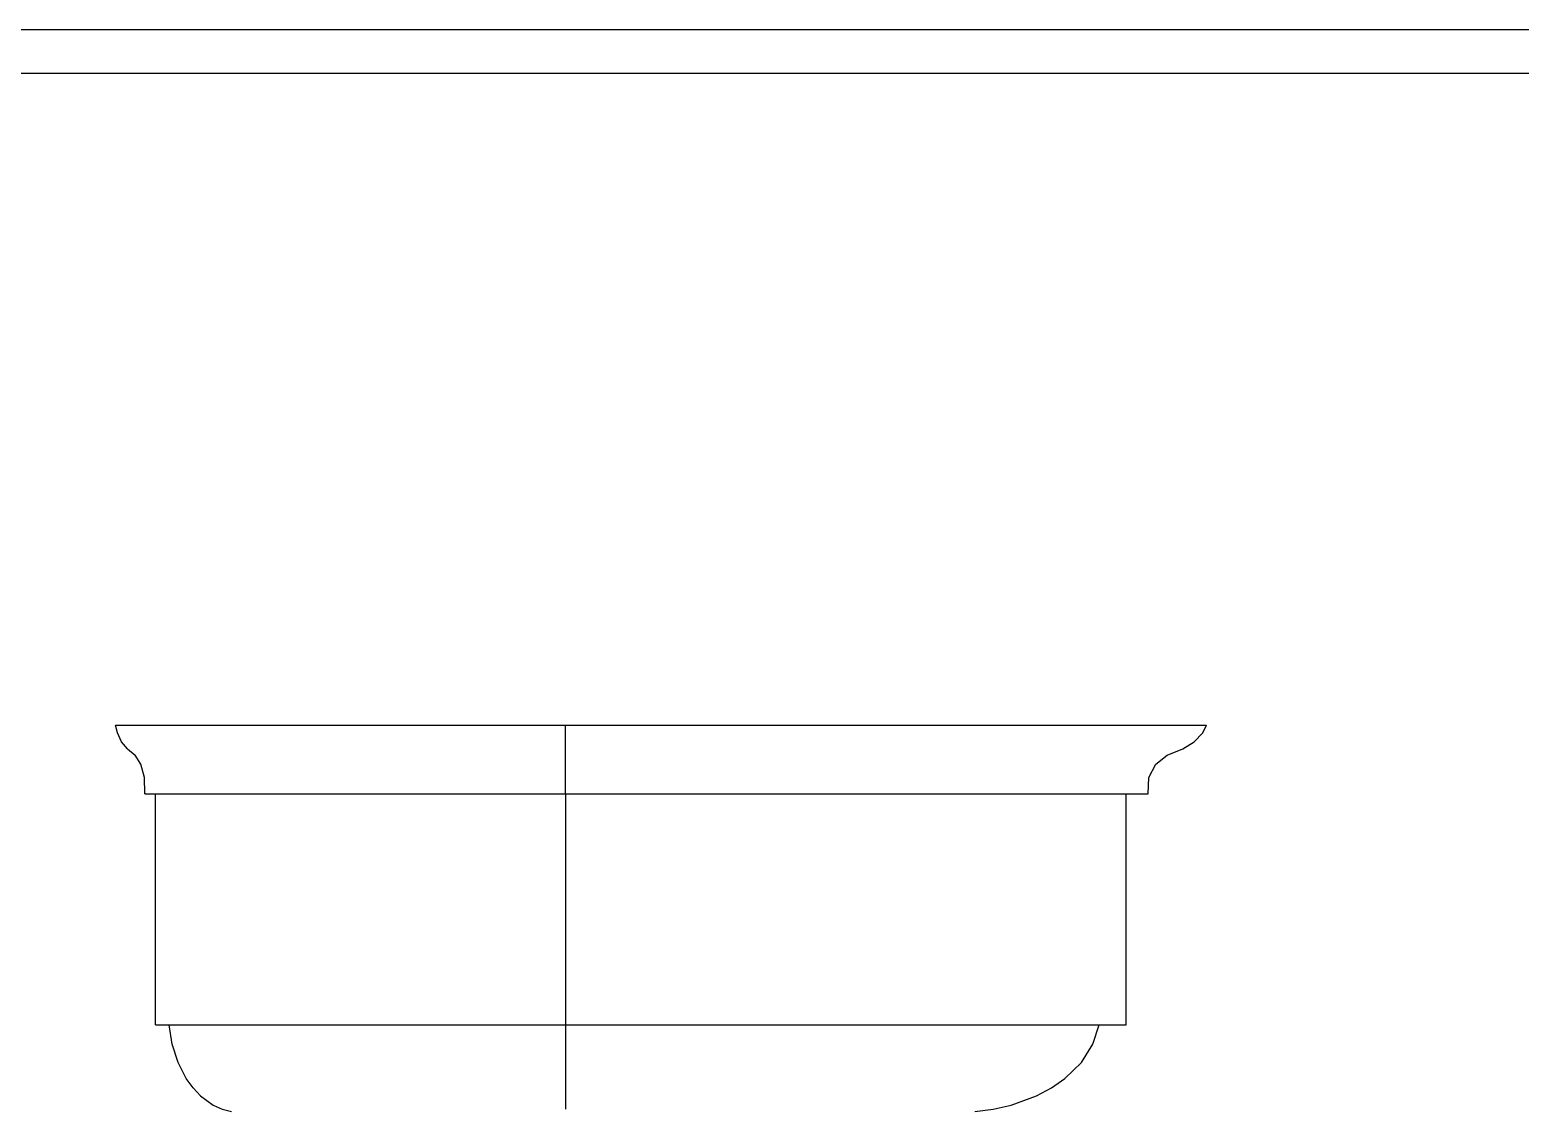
# Model space of a CAD drawing. Extents: x -1563 to 1637, y -685 to 815.
# Drawn here: x 523.2 to 909.5, y 535.1 to 815.2 of the extents above; entities that cross this region are included whole.
import ezdxf

# ---------------------------------------------------------------- set-up
doc = ezdxf.new("R2010")
doc.units = 0
doc.header["$MEASUREMENT"] = 0
doc.layers.get('0').update_dxf_attribs({"linetype": 'CONTINUOUS'})

msp = doc.modelspace()

# ---------------------------------------------------------------- linework, layer by layer
at = {"color": 40}
for p, q in [((1636.8, 815.2), (136.8, 815.2)), ((1625.44, 803.84), (148.17, 803.84))]:
    msp.add_line(p, q, dxfattribs=at)
at = {"color": 22}
for p, q in [((545.88, 632.94), (545.38, 634.91)), ((545.38, 634.91), (662.05, 634.91)), ((662.05, 617.09), (662.05, 634.91)), ((662.05, 634.91), (828.22, 634.91)), ((827.23, 632.94), (828.22, 634.91)), ((546.96, 630.6), (545.88, 632.94)), ((548.46, 628.77), (546.96, 630.6)), ((822.07, 628.77), (825.06, 630.6)), ((825.06, 630.6), (827.23, 632.94)), ((548.46, 628.77), (550.5, 627.09)), ((551.95, 624.78), (550.5, 627.09)), ((815.09, 624.78), (817.99, 627.09)), ((817.99, 627.09), (822.07, 628.77)), ((552.87, 621.32), (551.95, 624.78)), ((813.24, 621.32), (815.09, 624.78)), ((552.95, 617.09), (552.87, 621.32)), ((813.08, 617.09), (813.24, 621.32)), ((552.95, 617.09), (555.78, 617.09)), ((555.78, 557.23), (555.78, 617.09)), ((555.78, 617.09), (662.05, 617.09)), ((662.05, 617.09), (662.05, 557.23)), ((662.05, 617.09), (807.42, 617.09)), ((807.42, 557.23), (807.42, 617.09)), ((807.42, 617.09), (813.08, 617.09)), ((555.78, 557.23), (559.32, 557.23)), ((560.11, 552.19), (559.32, 557.23)), ((559.32, 557.23), (662.05, 557.23)), ((662.05, 557.23), (800.35, 557.23)), ((662.05, 557.23), (662.05, 535.36)), ((798.76, 552.19), (800.35, 557.23)), ((800.35, 557.23), (807.42, 557.23)), ((561.61, 547.47), (560.11, 552.19)), ((795.77, 547.47), (798.76, 552.19)), ((563.74, 543.27), (561.61, 547.47)), ((791.5, 543.27), (795.77, 547.47)), ((565.48, 540.84), (563.74, 543.27)), ((788.02, 540.84), (791.5, 543.27)), ((567.44, 538.77), (565.48, 540.84)), ((567.44, 538.77), (570.69, 536.4)), ((777.6, 536.4), (784.11, 538.77)), ((784.11, 538.77), (788.02, 540.84)), ((570.69, 536.4), (573.02, 535.36)), ((573.02, 535.36), (575.43, 534.76)), ((768.12, 534.76), (772.94, 535.36)), ((772.94, 535.36), (777.6, 536.4))]:
    msp.add_line(p, q, dxfattribs=at)

doc.saveas('drawing.dxf')
